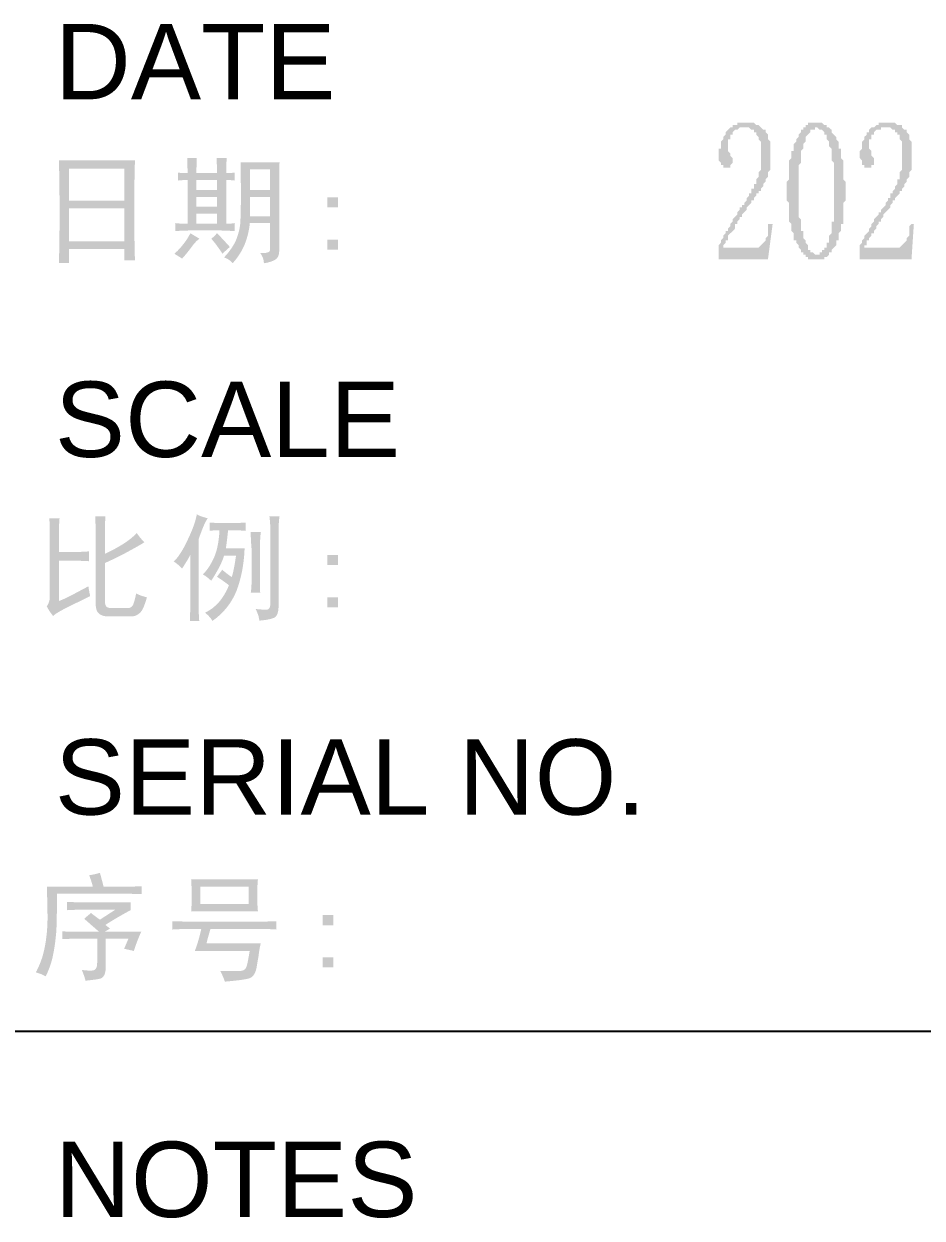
# Model space of a CAD drawing. Header units: inches. Extents: x 11 to 286, y 6 to 196.
# Drawn here: x 254.94 to 271.1, y 30.56 to 52.04 of the extents above; entities that cross this region are included whole.
import ezdxf

# ---------------------------------------------------------------- set-up
doc = ezdxf.new("R2010")
doc.units = ezdxf.units.IN
doc.header["$MEASUREMENT"] = 0
doc.layers.add('PDF_几何图形', color=7, linetype='Continuous')
doc.layers.add('PDF_文字', color=7, linetype='Continuous')
doc.layers.add('PDF_实体填充', color=7, linetype='Continuous', true_color=0xffffff)
doc.styles.add('PDF Courier New', font='Arial', dxfattribs={"height": 0.2})

msp = doc.modelspace()

# ---------------------------------------------------------------- hatches: boundary and pattern name
at = {"layer": 'PDF_实体填充', "transparency": 33554559}
for points in [[(268.196, 49.671), (268.196, 49.713), (268.196, 49.756), (268.196, 49.798), (268.196, 49.84), (268.196, 49.883), (268.196, 49.925), (268.153, 49.967), (268.153, 50.01), (268.111, 50.052), (268.111, 50.094), (268.069, 50.094), (268.069, 50.137), (268.026, 50.137), (267.984, 50.179), (267.942, 50.179), (267.899, 50.179), (267.857, 50.179), (267.815, 50.179), (267.772, 50.137), (267.73, 50.137), (267.688, 50.094), (267.688, 50.052), (267.645, 50.052), (267.645, 50.01), (267.645, 49.967), (267.603, 49.967), (267.603, 49.925), (267.603, 49.883), (267.603, 49.84), (267.603, 49.798), (267.603, 49.756), (267.645, 49.713), (267.645, 49.671), (267.688, 49.629), (267.688, 49.586), (267.688, 49.544), (267.645, 49.502), (267.645, 49.459), (267.603, 49.459), (267.561, 49.459), (267.518, 49.459), (267.518, 49.502), (267.476, 49.502), (267.476, 49.544), (267.434, 49.586), (267.434, 49.629), (267.434, 49.671), (267.434, 49.713), (267.434, 49.756), (267.434, 49.798), (267.476, 49.798), (267.476, 49.84), (267.476, 49.883), (267.476, 49.925), (267.518, 49.967), (267.518, 50.01), (267.561, 50.052), (267.561, 50.094), (267.603, 50.137), (267.645, 50.179), (267.688, 50.179), (267.688, 50.221), (267.73, 50.221), (267.772, 50.221), (267.772, 50.264), (267.815, 50.264), (267.857, 50.264), (267.899, 50.264), (267.942, 50.264), (267.984, 50.264), (268.026, 50.264), (268.069, 50.264), (268.111, 50.221), (268.153, 50.221), (268.196, 50.179), (268.238, 50.137), (268.28, 50.137), (268.28, 50.094), (268.323, 50.052), (268.323, 50.01), (268.323, 49.967), (268.365, 49.925), (268.365, 49.883), (268.365, 49.84), (268.365, 49.798), (268.365, 49.756), (268.365, 49.713), (268.365, 49.671), (268.365, 49.629), (268.365, 49.586), (268.365, 49.544), (268.365, 49.502), (268.365, 49.459), (268.365, 49.417), (268.323, 49.375), (268.323, 49.332), (268.323, 49.29), (268.28, 49.248), (268.28, 49.205), (268.238, 49.163), (268.238, 49.121), (268.196, 49.078), (268.196, 49.036), (268.153, 49.036), (268.153, 48.994), (268.111, 48.994), (268.111, 48.951), (268.069, 48.909), (268.069, 48.867), (268.026, 48.867), (268.026, 48.824), (267.984, 48.782), (267.942, 48.74), (267.942, 48.697), (267.899, 48.655), (267.857, 48.613), (267.857, 48.57), (267.815, 48.57), (267.815, 48.528), (267.772, 48.486), (267.772, 48.443), (267.73, 48.443), (267.73, 48.401), (267.73, 48.359), (267.688, 48.316), (267.645, 48.274), (267.603, 48.232), (267.603, 48.189), (267.603, 48.147), (267.561, 48.147), (267.561, 48.105), (267.518, 48.062), (267.518, 48.02), (268.111, 48.02), (268.153, 48.02), (268.196, 48.062), (268.238, 48.105), (268.28, 48.147), (268.28, 48.189), (268.323, 48.232), (268.323, 48.274), (268.323, 48.316), (268.323, 48.359), (268.323, 48.401), (268.323, 48.443), (268.407, 48.443), (268.323, 47.808), (267.434, 47.808), (267.434, 48.02), (267.434, 48.062), (267.476, 48.105), (267.476, 48.147), (267.518, 48.189), (267.518, 48.232), (267.561, 48.274), (267.561, 48.316), (267.603, 48.316), (267.603, 48.359), (267.645, 48.401), (267.645, 48.443), (267.688, 48.486), (267.688, 48.528), (267.73, 48.57), (267.772, 48.613), (267.772, 48.655), (267.815, 48.697), (267.815, 48.74), (267.857, 48.74), (267.857, 48.782), (267.899, 48.782), (267.899, 48.824), (267.942, 48.867), (267.942, 48.909), (267.984, 48.951), (267.984, 48.994), (268.026, 48.994), (268.026, 49.036), (268.026, 49.078), (268.069, 49.078), (268.069, 49.121), (268.069, 49.163), (268.111, 49.163), (268.111, 49.205), (268.111, 49.248), (268.153, 49.29), (268.153, 49.332), (268.153, 49.375), (268.196, 49.417), (268.196, 49.459), (268.196, 49.502), (268.196, 49.544), (268.196, 49.586), (268.196, 49.629)], [(270.736, 49.671), (270.736, 49.713), (270.736, 49.756), (270.736, 49.798), (270.736, 49.84), (270.736, 49.883), (270.736, 49.925), (270.693, 49.967), (270.693, 50.01), (270.693, 50.052), (270.651, 50.052), (270.651, 50.094), (270.609, 50.094), (270.609, 50.137), (270.566, 50.137), (270.524, 50.179), (270.482, 50.179), (270.439, 50.179), (270.397, 50.179), (270.355, 50.179), (270.355, 50.137), (270.312, 50.137), (270.27, 50.137), (270.228, 50.094), (270.228, 50.052), (270.185, 50.052), (270.185, 50.01), (270.185, 49.967), (270.143, 49.967), (270.143, 49.925), (270.143, 49.883), (270.143, 49.84), (270.143, 49.798), (270.185, 49.756), (270.185, 49.713), (270.185, 49.671), (270.228, 49.629), (270.228, 49.586), (270.228, 49.544), (270.228, 49.502), (270.185, 49.502), (270.185, 49.459), (270.143, 49.459), (270.101, 49.459), (270.058, 49.459), (270.058, 49.502), (270.016, 49.502), (270.016, 49.544), (270.016, 49.586), (269.974, 49.629), (269.974, 49.671), (269.974, 49.713), (269.974, 49.756), (270.016, 49.798), (270.016, 49.84), (270.016, 49.883), (270.016, 49.925), (270.058, 49.967), (270.058, 50.01), (270.101, 50.052), (270.101, 50.094), (270.143, 50.094), (270.143, 50.137), (270.185, 50.179), (270.228, 50.179), (270.27, 50.221), (270.312, 50.221), (270.312, 50.264), (270.355, 50.264), (270.397, 50.264), (270.439, 50.264), (270.482, 50.264), (270.524, 50.264), (270.566, 50.264), (270.609, 50.264), (270.651, 50.221), (270.693, 50.221), (270.736, 50.221), (270.736, 50.179), (270.778, 50.137), (270.82, 50.137), (270.82, 50.094), (270.863, 50.052), (270.863, 50.01), (270.863, 49.967), (270.905, 49.925), (270.905, 49.883), (270.905, 49.84), (270.905, 49.798), (270.905, 49.756), (270.905, 49.713), (270.905, 49.671), (270.905, 49.629), (270.905, 49.586), (270.905, 49.544), (270.905, 49.502), (270.905, 49.459), (270.905, 49.417), (270.863, 49.375), (270.863, 49.332), (270.863, 49.29), (270.82, 49.248), (270.82, 49.205), (270.778, 49.163), (270.778, 49.121), (270.736, 49.078), (270.736, 49.036), (270.693, 49.036), (270.693, 48.994), (270.651, 48.951), (270.609, 48.909), (270.609, 48.867), (270.566, 48.867), (270.566, 48.824), (270.524, 48.782), (270.524, 48.74), (270.482, 48.697), (270.439, 48.655), (270.397, 48.613), (270.397, 48.57), (270.355, 48.528), (270.355, 48.486), (270.312, 48.486), (270.312, 48.443), (270.27, 48.401), (270.27, 48.359), (270.228, 48.316), (270.228, 48.274), (270.185, 48.274), (270.185, 48.232), (270.143, 48.189), (270.143, 48.147), (270.101, 48.147), (270.101, 48.105), (270.101, 48.062), (270.058, 48.062), (270.058, 48.02), (270.651, 48.02), (270.693, 48.02), (270.736, 48.062), (270.778, 48.105), (270.82, 48.147), (270.82, 48.189), (270.863, 48.232), (270.863, 48.274), (270.863, 48.316), (270.863, 48.359), (270.863, 48.401), (270.905, 48.443), (270.947, 48.443), (270.905, 47.808), (269.974, 47.808), (269.974, 48.02), (269.974, 48.062), (270.016, 48.105), (270.016, 48.147), (270.058, 48.189), (270.058, 48.232), (270.101, 48.274), (270.143, 48.316), (270.143, 48.359), (270.185, 48.401), (270.185, 48.443), (270.228, 48.486), (270.228, 48.528), (270.27, 48.57), (270.312, 48.613), (270.312, 48.655), (270.355, 48.655), (270.355, 48.697), (270.397, 48.74), (270.439, 48.782), (270.439, 48.824), (270.482, 48.867), (270.482, 48.909), (270.524, 48.909), (270.524, 48.951), (270.524, 48.994), (270.566, 48.994), (270.566, 49.036), (270.609, 49.078), (270.609, 49.121), (270.651, 49.163), (270.651, 49.205), (270.651, 49.248), (270.693, 49.248), (270.693, 49.29), (270.693, 49.332), (270.693, 49.375), (270.736, 49.417), (270.736, 49.459), (270.736, 49.502), (270.736, 49.544), (270.736, 49.586), (270.736, 49.629)]]:
    msp.add_hatch(color=7, dxfattribs=at).paths.add_polyline_path(points, flags=0)
h = msp.add_hatch(color=7, dxfattribs=at)
h.paths.add_polyline_path([(269.212, 50.179), (269.169, 50.179), (269.169, 50.137), (269.127, 50.137), (269.127, 50.137), (269.085, 50.137), (269.085, 50.094), (269.085, 50.094), (269.042, 50.052), (269.042, 50.052), (269, 50.01), (269, 49.967), (269, 49.925), (268.958, 49.883), (268.958, 49.883), (268.958, 49.84), (268.958, 49.798), (268.958, 49.798), (268.915, 49.756), (268.915, 49.713), (268.915, 49.671), (268.915, 49.671), (268.915, 49.629), (268.915, 49.586), (268.915, 49.544), (268.915, 49.544), (268.873, 49.502), (268.873, 49.459), (268.873, 49.417), (268.873, 49.375), (268.873, 49.332), (268.873, 49.29), (268.873, 49.248), (268.873, 49.205), (268.873, 49.163), (268.873, 49.121), (268.873, 49.078), (268.873, 49.036), (268.873, 49.036), (268.873, 48.994), (268.873, 48.951), (268.873, 48.909), (268.873, 48.867), (268.873, 48.824), (268.873, 48.782), (268.873, 48.74), (268.873, 48.697), (268.873, 48.655), (268.873, 48.613), (268.873, 48.613), (268.873, 48.57), (268.915, 48.528), (268.915, 48.486), (268.915, 48.443), (268.915, 48.443), (268.915, 48.401), (268.915, 48.359), (268.915, 48.316), (268.958, 48.316), (268.958, 48.274), (268.958, 48.232), (268.958, 48.232), (268.958, 48.189), (269, 48.147), (269, 48.105), (269, 48.105), (269.042, 48.062), (269.042, 48.02), (269.042, 47.978), (269.085, 47.978), (269.085, 47.935), (269.127, 47.935), (269.127, 47.935), (269.127, 47.935), (269.169, 47.893), (269.169, 47.893), (269.212, 47.893), (269.212, 47.893), (269.254, 47.893), (269.254, 47.935), (269.296, 47.935), (269.296, 47.935), (269.296, 47.978), (269.339, 47.978), (269.339, 48.02), (269.381, 48.02), (269.381, 48.062), (269.381, 48.105), (269.423, 48.105), (269.423, 48.147), (269.423, 48.189), (269.423, 48.232), (269.466, 48.274), (269.466, 48.274), (269.466, 48.316), (269.466, 48.359), (269.466, 48.359), (269.466, 48.401), (269.466, 48.443), (269.466, 48.486), (269.508, 48.486), (269.508, 48.528), (269.508, 48.57), (269.508, 48.613), (269.508, 48.655), (269.508, 48.697), (269.508, 48.74), (269.508, 48.782), (269.508, 48.782), (269.508, 48.824), (269.508, 48.867), (269.508, 48.909), (269.508, 48.994), (269.508, 49.036), (269.508, 49.036), (269.508, 49.078), (269.508, 49.121), (269.508, 49.163), (269.508, 49.205), (269.508, 49.248), (269.508, 49.29), (269.508, 49.332), (269.508, 49.375), (269.508, 49.417), (269.508, 49.459), (269.508, 49.502), (269.508, 49.502), (269.508, 49.544), (269.466, 49.586), (269.466, 49.629), (269.466, 49.671), (269.466, 49.671), (269.466, 49.713), (269.466, 49.756), (269.466, 49.798), (269.466, 49.798), (269.423, 49.84), (269.423, 49.883), (269.423, 49.883), (269.423, 49.925), (269.423, 49.925), (269.381, 49.967), (269.381, 50.01), (269.381, 50.052), (269.339, 50.052), (269.339, 50.094), (269.339, 50.094), (269.296, 50.137), (269.296, 50.137), (269.254, 50.137), (269.254, 50.137), (269.212, 50.179), (269.212, 50.179), (269.212, 50.179), (269.212, 50.179)], flags=0)
h.paths.add_polyline_path([(269.212, 47.808), (269.169, 47.808), (269.169, 47.808), (269.127, 47.808), (269.085, 47.808), (269.085, 47.808), (269.042, 47.808), (269.042, 47.851), (269, 47.851), (269, 47.851), (269, 47.893), (268.958, 47.893), (268.958, 47.935), (268.915, 47.935), (268.915, 47.978), (268.873, 48.02), (268.873, 48.02), (268.873, 48.062), (268.831, 48.105), (268.831, 48.105), (268.831, 48.147), (268.788, 48.147), (268.788, 48.189), (268.788, 48.232), (268.788, 48.232), (268.788, 48.274), (268.746, 48.316), (268.746, 48.316), (268.746, 48.359), (268.746, 48.401), (268.746, 48.443), (268.704, 48.486), (268.704, 48.486), (268.704, 48.528), (268.704, 48.57), (268.704, 48.613), (268.704, 48.655), (268.704, 48.697), (268.704, 48.697), (268.704, 48.74), (268.704, 48.782), (268.704, 48.824), (268.661, 48.867), (268.661, 48.909), (268.661, 48.951), (268.661, 48.994), (268.661, 49.036), (268.661, 49.078), (268.661, 49.121), (268.661, 49.163), (268.661, 49.205), (268.704, 49.248), (268.704, 49.29), (268.704, 49.332), (268.704, 49.375), (268.704, 49.417), (268.704, 49.417), (268.704, 49.459), (268.704, 49.502), (268.704, 49.544), (268.704, 49.586), (268.746, 49.629), (268.746, 49.629), (268.746, 49.671), (268.746, 49.713), (268.746, 49.756), (268.788, 49.756), (268.788, 49.798), (268.788, 49.84), (268.788, 49.84), (268.788, 49.883), (268.831, 49.925), (268.831, 49.925), (268.831, 49.967), (268.873, 50.01), (268.873, 50.052), (268.873, 50.052), (268.915, 50.094), (268.915, 50.137), (268.958, 50.137), (268.958, 50.179), (269, 50.179), (269, 50.221), (269, 50.221), (269.042, 50.221), (269.042, 50.264), (269.085, 50.264), (269.085, 50.264), (269.127, 50.264), (269.169, 50.264), (269.169, 50.264), (269.212, 50.264), (269.212, 50.264), (269.254, 50.264), (269.254, 50.264), (269.296, 50.264), (269.296, 50.264), (269.339, 50.221), (269.339, 50.221), (269.381, 50.221), (269.381, 50.179), (269.423, 50.179), (269.423, 50.179), (269.466, 50.137), (269.466, 50.137), (269.466, 50.094), (269.508, 50.052), (269.508, 50.052), (269.55, 50.01), (269.55, 49.967), (269.55, 49.967), (269.593, 49.925), (269.593, 49.883), (269.593, 49.883), (269.593, 49.84), (269.593, 49.798), (269.635, 49.798), (269.635, 49.756), (269.635, 49.713), (269.635, 49.713), (269.635, 49.671), (269.635, 49.629), (269.677, 49.586), (269.677, 49.544), (269.677, 49.544), (269.677, 49.502), (269.677, 49.459), (269.677, 49.417), (269.677, 49.375), (269.677, 49.332), (269.677, 49.29), (269.677, 49.248), (269.72, 49.205), (269.72, 49.163), (269.72, 49.121), (269.72, 49.078), (269.72, 49.036), (269.72, 49.036), (269.72, 48.994), (269.72, 48.951), (269.72, 48.909), (269.72, 48.867), (269.677, 48.824), (269.677, 48.782), (269.677, 48.74), (269.677, 48.697), (269.677, 48.655), (269.677, 48.613), (269.677, 48.613), (269.677, 48.57), (269.677, 48.528), (269.677, 48.486), (269.677, 48.443), (269.635, 48.443), (269.635, 48.401), (269.635, 48.359), (269.635, 48.316), (269.635, 48.316), (269.593, 48.274), (269.593, 48.232), (269.593, 48.232), (269.593, 48.189), (269.593, 48.147), (269.55, 48.147), (269.55, 48.147), (269.55, 48.105), (269.55, 48.062), (269.508, 48.02), (269.508, 48.02), (269.466, 47.978), (269.466, 47.935), (269.423, 47.935), (269.423, 47.893), (269.423, 47.893), (269.381, 47.851), (269.381, 47.851), (269.339, 47.851), (269.339, 47.808), (269.296, 47.808), (269.296, 47.808), (269.254, 47.808), (269.254, 47.808), (269.212, 47.808), (269.212, 47.808), (269.212, 47.808), (269.212, 47.808)], flags=0)
h = msp.add_hatch(color=7, dxfattribs=at)
edge = h.paths.add_edge_path(flags=0)
edge.add_spline(control_points=[(259.191, 47.924), (259.317, 47.913), (259.378, 47.935), (259.367, 47.996)], knot_values=[0, 0, 0, 0, 1, 1, 1, 1], degree=3, periodic=0)
edge.add_line((259.367, 47.996), (259.367, 48.459))
edge.add_line((259.367, 48.459), (259.003, 48.459))
edge.add_spline(control_points=[(259.003, 48.459), (258.992, 48.327), (258.959, 48.195), (258.91, 48.073)], knot_values=[0, 0, 0, 0, 1, 1, 1, 1], degree=3, periodic=0)
edge.add_spline(control_points=[(258.91, 48.073), (258.86, 47.952), (258.788, 47.842), (258.695, 47.737)], knot_values=[0, 0, 0, 0, 1, 1, 1, 1], degree=3, periodic=0)
edge.add_spline(control_points=[(258.695, 47.737), (258.656, 47.787), (258.606, 47.82), (258.54, 47.842)], knot_values=[0, 0, 0, 0, 1, 1, 1, 1], degree=3, periodic=0)
edge.add_spline(control_points=[(258.54, 47.842), (258.628, 47.935), (258.7, 48.035), (258.75, 48.139)], knot_values=[0, 0, 0, 0, 1, 1, 1, 1], degree=3, periodic=0)
edge.add_spline(control_points=[(258.75, 48.139), (258.794, 48.244), (258.821, 48.349), (258.832, 48.454)], knot_values=[0, 0, 0, 0, 1, 1, 1, 1], degree=3, periodic=0)
edge.add_spline(control_points=[(258.832, 48.454), (258.838, 48.558), (258.843, 48.729), (258.843, 48.972)], knot_values=[0, 0, 0, 0, 1, 1, 1, 1], degree=3, periodic=0)
edge.add_spline(control_points=[(258.843, 48.972), (258.843, 49.214), (258.838, 49.407), (258.838, 49.551)], knot_values=[0, 0, 0, 0, 1, 1, 1, 1], degree=3, periodic=0)
edge.add_line((258.838, 49.551), (259.538, 49.551))
edge.add_spline(control_points=[(259.538, 49.551), (259.532, 49.44), (259.532, 49.313), (259.532, 49.17)], knot_values=[0, 0, 0, 0, 1, 1, 1, 1], degree=3, periodic=0)
edge.add_line((259.532, 49.17), (259.532, 47.952))
edge.add_spline(control_points=[(259.532, 47.952), (259.532, 47.875), (259.505, 47.825), (259.455, 47.798)], knot_values=[0, 0, 0, 0, 1, 1, 1, 1], degree=3, periodic=0)
edge.add_spline(control_points=[(259.455, 47.798), (259.406, 47.77), (259.34, 47.748), (259.257, 47.737)], knot_values=[0, 0, 0, 0, 1, 1, 1, 1], degree=3, periodic=0)
edge.add_spline(control_points=[(259.257, 47.737), (259.257, 47.798), (259.235, 47.858), (259.191, 47.924)], knot_values=[0, 0, 0, 0, 1, 1, 1, 1], degree=3, periodic=0)
edge.add_line((259.191, 47.924), (259.191, 47.924))
edge = h.paths.add_edge_path(flags=0)
edge.add_spline(control_points=[(257.884, 49.358), (257.884, 49.44), (257.879, 49.534), (257.879, 49.633)], knot_values=[0, 0, 0, 0, 1, 1, 1, 1], degree=3, periodic=0)
edge.add_line((257.879, 49.633), (258.05, 49.633))
edge.add_spline(control_points=[(258.05, 49.633), (258.044, 49.523), (258.044, 49.429), (258.044, 49.358)], knot_values=[0, 0, 0, 0, 1, 1, 1, 1], degree=3, periodic=0)
edge.add_line((258.044, 49.358), (258.413, 49.358))
edge.add_spline(control_points=[(258.413, 49.358), (258.413, 49.462), (258.408, 49.556), (258.408, 49.633)], knot_values=[0, 0, 0, 0, 1, 1, 1, 1], degree=3, periodic=0)
edge.add_line((258.408, 49.633), (258.59, 49.633))
edge.add_spline(control_points=[(258.59, 49.633), (258.579, 49.534), (258.579, 49.446), (258.579, 49.358)], knot_values=[0, 0, 0, 0, 1, 1, 1, 1], degree=3, periodic=0)
edge.add_spline(control_points=[(258.579, 49.358), (258.617, 49.358), (258.667, 49.358), (258.728, 49.369)], knot_values=[0, 0, 0, 0, 1, 1, 1, 1], degree=3, periodic=0)
edge.add_line((258.728, 49.369), (258.728, 49.225))
edge.add_spline(control_points=[(258.728, 49.225), (258.673, 49.231), (258.623, 49.236), (258.579, 49.236)], knot_values=[0, 0, 0, 0, 1, 1, 1, 1], degree=3, periodic=0)
edge.add_line((258.579, 49.236), (258.579, 48.448))
edge.add_spline(control_points=[(258.579, 48.448), (258.623, 48.448), (258.673, 48.448), (258.728, 48.459)], knot_values=[0, 0, 0, 0, 1, 1, 1, 1], degree=3, periodic=0)
edge.add_line((258.728, 48.459), (258.728, 48.316))
edge.add_spline(control_points=[(258.728, 48.316), (258.623, 48.321), (258.524, 48.327), (258.424, 48.327)], knot_values=[0, 0, 0, 0, 1, 1, 1, 1], degree=3, periodic=0)
edge.add_line((258.424, 48.327), (257.978, 48.327))
edge.add_spline(control_points=[(257.978, 48.327), (257.857, 48.327), (257.752, 48.321), (257.664, 48.316)], knot_values=[0, 0, 0, 0, 1, 1, 1, 1], degree=3, periodic=0)
edge.add_line((257.664, 48.316), (257.664, 48.459))
edge.add_spline(control_points=[(257.664, 48.459), (257.741, 48.448), (257.818, 48.448), (257.884, 48.448)], knot_values=[0, 0, 0, 0, 1, 1, 1, 1], degree=3, periodic=0)
edge.add_line((257.884, 48.448), (257.884, 49.236))
edge.add_spline(control_points=[(257.884, 49.236), (257.835, 49.236), (257.78, 49.231), (257.713, 49.225)], knot_values=[0, 0, 0, 0, 1, 1, 1, 1], degree=3, periodic=0)
edge.add_line((257.713, 49.225), (257.713, 49.369))
edge.add_spline(control_points=[(257.713, 49.369), (257.769, 49.358), (257.829, 49.358), (257.884, 49.358)], knot_values=[0, 0, 0, 0, 1, 1, 1, 1], degree=3, periodic=0)
edge.add_line((257.884, 49.358), (257.884, 49.358))
h.paths.add_polyline_path([(259.367, 49.054), (259.367, 49.424), (259.009, 49.424), (259.009, 49.054)], flags=0)
h.paths.add_polyline_path([(259.367, 48.58), (259.367, 48.928), (259.009, 48.928), (259.009, 48.58)], flags=0)
edge = h.paths.add_edge_path(flags=0)
edge.add_spline(control_points=[(258.099, 48.178), (258.061, 48.156), (258.011, 48.106), (257.956, 48.029)], knot_values=[0, 0, 0, 0, 1, 1, 1, 1], degree=3, periodic=0)
edge.add_spline(control_points=[(257.956, 48.029), (257.895, 47.946), (257.84, 47.88), (257.785, 47.82)], knot_values=[0, 0, 0, 0, 1, 1, 1, 1], degree=3, periodic=0)
edge.add_spline(control_points=[(257.785, 47.82), (257.73, 47.858), (257.68, 47.886), (257.647, 47.908)], knot_values=[0, 0, 0, 0, 1, 1, 1, 1], degree=3, periodic=0)
edge.add_spline(control_points=[(257.647, 47.908), (257.691, 47.946), (257.747, 48.002), (257.802, 48.073)], knot_values=[0, 0, 0, 0, 1, 1, 1, 1], degree=3, periodic=0)
edge.add_spline(control_points=[(257.802, 48.073), (257.857, 48.139), (257.901, 48.211), (257.934, 48.277)], knot_values=[0, 0, 0, 0, 1, 1, 1, 1], degree=3, periodic=0)
edge.add_line((257.934, 48.277), (258.099, 48.178))
h.paths.add_polyline_path([(258.413, 49.054), (258.413, 49.236), (258.044, 49.236), (258.044, 49.054)], flags=0)
h.paths.add_polyline_path([(258.413, 48.448), (258.413, 48.63), (258.044, 48.63), (258.044, 48.448)], flags=0)
h.paths.add_polyline_path([(258.413, 48.757), (258.413, 48.928), (258.044, 48.928), (258.044, 48.757)], flags=0)
edge = h.paths.add_edge_path(flags=0)
edge.add_spline(control_points=[(258.513, 47.908), (258.424, 48.04), (258.353, 48.134), (258.309, 48.178)], knot_values=[0, 0, 0, 0, 1, 1, 1, 1], degree=3, periodic=0)
edge.add_spline(control_points=[(258.309, 48.178), (258.342, 48.2), (258.375, 48.233), (258.413, 48.277)], knot_values=[0, 0, 0, 0, 1, 1, 1, 1], degree=3, periodic=0)
edge.add_spline(control_points=[(258.413, 48.277), (258.48, 48.211), (258.557, 48.128), (258.645, 48.029)], knot_values=[0, 0, 0, 0, 1, 1, 1, 1], degree=3, periodic=0)
edge.add_spline(control_points=[(258.645, 48.029), (258.601, 47.996), (258.557, 47.952), (258.513, 47.908)], knot_values=[0, 0, 0, 0, 1, 1, 1, 1], degree=3, periodic=0)
edge.add_line((258.513, 47.908), (258.513, 47.908))
h = msp.add_hatch(color=7, dxfattribs=at)
edge = h.paths.add_edge_path(flags=0)
edge.add_spline(control_points=[(256.938, 49.589), (256.927, 49.319), (256.927, 49.021), (256.927, 48.691)], knot_values=[0, 0, 0, 0, 1, 1, 1, 1], degree=3, periodic=0)
edge.add_spline(control_points=[(256.927, 48.691), (256.927, 48.36), (256.927, 48.057), (256.938, 47.787)], knot_values=[0, 0, 0, 0, 1, 1, 1, 1], degree=3, periodic=0)
edge.add_line((256.938, 47.787), (256.745, 47.787))
edge.add_line((256.745, 47.787), (256.745, 47.996))
edge.add_line((256.745, 47.996), (255.752, 47.996))
edge.add_line((255.752, 47.996), (255.752, 47.743))
edge.add_line((255.752, 47.743), (255.571, 47.743))
edge.add_spline(control_points=[(255.571, 47.743), (255.576, 47.996), (255.582, 48.299), (255.582, 48.641)], knot_values=[0, 0, 0, 0, 1, 1, 1, 1], degree=3, periodic=0)
edge.add_spline(control_points=[(255.582, 48.641), (255.582, 48.983), (255.576, 49.297), (255.571, 49.589)], knot_values=[0, 0, 0, 0, 1, 1, 1, 1], degree=3, periodic=0)
edge.add_line((255.571, 49.589), (256.938, 49.589))
h.paths.add_polyline_path([(256.745, 48.134), (256.745, 48.724), (255.752, 48.724), (255.752, 48.134)], flags=0)
h.paths.add_polyline_path([(256.745, 48.861), (256.745, 49.44), (255.752, 49.44), (255.752, 48.861)], flags=0)
h = msp.add_hatch(color=7, dxfattribs=at)
h.paths.add_polyline_path([(260.589, 48.74), (260.397, 48.74), (260.397, 48.922), (260.589, 48.922)], flags=0)
h.paths.add_polyline_path([(260.589, 47.98), (260.397, 47.98), (260.397, 48.161), (260.589, 48.161)], flags=0)
h = msp.add_hatch(color=7, dxfattribs=at)
edge = h.paths.add_edge_path(flags=0)
edge.add_spline(control_points=[(256.408, 43.187), (256.397, 43.072), (256.397, 42.961), (256.397, 42.857)], knot_values=[0, 0, 0, 0, 1, 1, 1, 1], degree=3, periodic=0)
edge.add_line((256.397, 42.857), (256.397, 42.51))
edge.add_spline(control_points=[(256.397, 42.51), (256.656, 42.631), (256.849, 42.752), (256.971, 42.884)], knot_values=[0, 0, 0, 0, 1, 1, 1, 1], degree=3, periodic=0)
edge.add_spline(control_points=[(256.971, 42.884), (257.015, 42.818), (257.059, 42.763), (257.108, 42.719)], knot_values=[0, 0, 0, 0, 1, 1, 1, 1], degree=3, periodic=0)
edge.add_spline(control_points=[(257.108, 42.719), (257.042, 42.675), (256.943, 42.62), (256.822, 42.554)], knot_values=[0, 0, 0, 0, 1, 1, 1, 1], degree=3, periodic=0)
edge.add_spline(control_points=[(256.822, 42.554), (256.701, 42.487), (256.557, 42.416), (256.397, 42.344)], knot_values=[0, 0, 0, 0, 1, 1, 1, 1], degree=3, periodic=0)
edge.add_line((256.397, 42.344), (256.397, 41.65))
edge.add_spline(control_points=[(256.397, 41.65), (256.397, 41.572), (256.43, 41.534), (256.497, 41.534)], knot_values=[0, 0, 0, 0, 1, 1, 1, 1], degree=3, periodic=0)
edge.add_line((256.497, 41.534), (256.811, 41.534))
edge.add_spline(control_points=[(256.811, 41.534), (256.849, 41.534), (256.877, 41.55), (256.899, 41.583)], knot_values=[0, 0, 0, 0, 1, 1, 1, 1], degree=3, periodic=0)
edge.add_spline(control_points=[(256.899, 41.583), (256.915, 41.617), (256.938, 41.688), (256.96, 41.798)], knot_values=[0, 0, 0, 0, 1, 1, 1, 1], degree=3, periodic=0)
edge.add_spline(control_points=[(256.96, 41.798), (257.004, 41.771), (257.064, 41.749), (257.153, 41.727)], knot_values=[0, 0, 0, 0, 1, 1, 1, 1], degree=3, periodic=0)
edge.add_spline(control_points=[(257.153, 41.727), (257.108, 41.572), (257.07, 41.484), (257.026, 41.446)], knot_values=[0, 0, 0, 0, 1, 1, 1, 1], degree=3, periodic=0)
edge.add_spline(control_points=[(257.026, 41.446), (256.982, 41.407), (256.932, 41.385), (256.888, 41.385)], knot_values=[0, 0, 0, 0, 1, 1, 1, 1], degree=3, periodic=0)
edge.add_line((256.888, 41.385), (256.447, 41.385))
edge.add_spline(control_points=[(256.447, 41.385), (256.304, 41.385), (256.232, 41.457), (256.232, 41.594)], knot_values=[0, 0, 0, 0, 1, 1, 1, 1], degree=3, periodic=0)
edge.add_line((256.232, 41.594), (256.232, 42.824))
edge.add_spline(control_points=[(256.232, 42.824), (256.232, 42.945), (256.226, 43.066), (256.226, 43.187)], knot_values=[0, 0, 0, 0, 1, 1, 1, 1], degree=3, periodic=0)
edge.add_line((256.226, 43.187), (256.408, 43.187))
edge = h.paths.add_edge_path(flags=0)
edge.add_spline(control_points=[(255.582, 43.149), (255.571, 43.061), (255.571, 42.95), (255.571, 42.824)], knot_values=[0, 0, 0, 0, 1, 1, 1, 1], degree=3, periodic=0)
edge.add_line((255.571, 42.824), (255.571, 42.543))
edge.add_line((255.571, 42.543), (255.769, 42.543))
edge.add_spline(control_points=[(255.769, 42.543), (255.874, 42.543), (255.989, 42.543), (256.111, 42.554)], knot_values=[0, 0, 0, 0, 1, 1, 1, 1], degree=3, periodic=0)
edge.add_line((256.111, 42.554), (256.111, 42.377))
edge.add_spline(control_points=[(256.111, 42.377), (255.989, 42.383), (255.874, 42.388), (255.769, 42.388)], knot_values=[0, 0, 0, 0, 1, 1, 1, 1], degree=3, periodic=0)
edge.add_line((255.769, 42.388), (255.571, 42.388))
edge.add_line((255.571, 42.388), (255.571, 41.661))
edge.add_spline(control_points=[(255.571, 41.661), (255.659, 41.694), (255.736, 41.732), (255.808, 41.771)], knot_values=[0, 0, 0, 0, 1, 1, 1, 1], degree=3, periodic=0)
edge.add_spline(control_points=[(255.808, 41.771), (255.874, 41.804), (255.973, 41.859), (256.1, 41.925)], knot_values=[0, 0, 0, 0, 1, 1, 1, 1], degree=3, periodic=0)
edge.add_spline(control_points=[(256.1, 41.925), (256.111, 41.848), (256.122, 41.793), (256.133, 41.749)], knot_values=[0, 0, 0, 0, 1, 1, 1, 1], degree=3, periodic=0)
edge.add_spline(control_points=[(256.133, 41.749), (256.006, 41.688), (255.874, 41.622), (255.741, 41.556)], knot_values=[0, 0, 0, 0, 1, 1, 1, 1], degree=3, periodic=0)
edge.add_spline(control_points=[(255.741, 41.556), (255.604, 41.49), (255.51, 41.435), (255.466, 41.391)], knot_values=[0, 0, 0, 0, 1, 1, 1, 1], degree=3, periodic=0)
edge.add_spline(control_points=[(255.466, 41.391), (255.422, 41.446), (255.383, 41.501), (255.35, 41.567)], knot_values=[0, 0, 0, 0, 1, 1, 1, 1], degree=3, periodic=0)
edge.add_spline(control_points=[(255.35, 41.567), (255.372, 41.589), (255.394, 41.633), (255.405, 41.699)], knot_values=[0, 0, 0, 0, 1, 1, 1, 1], degree=3, periodic=0)
edge.add_line((255.405, 41.699), (255.405, 42.807))
edge.add_spline(control_points=[(255.405, 42.807), (255.405, 42.939), (255.4, 43.05), (255.4, 43.149)], knot_values=[0, 0, 0, 0, 1, 1, 1, 1], degree=3, periodic=0)
edge.add_line((255.4, 43.149), (255.582, 43.149))
h = msp.add_hatch(color=7, dxfattribs=at)
edge = h.paths.add_edge_path(flags=0)
edge.add_spline(control_points=[(258.711, 43.066), (258.794, 43.066), (258.865, 43.066), (258.926, 43.072)], knot_values=[0, 0, 0, 0, 1, 1, 1, 1], degree=3, periodic=0)
edge.add_line((258.926, 43.072), (258.926, 42.923))
edge.add_spline(control_points=[(258.926, 42.923), (258.865, 42.928), (258.799, 42.934), (258.728, 42.934)], knot_values=[0, 0, 0, 0, 1, 1, 1, 1], degree=3, periodic=0)
edge.add_line((258.728, 42.934), (258.612, 42.934))
edge.add_spline(control_points=[(258.612, 42.934), (258.606, 42.868), (258.595, 42.758), (258.573, 42.609)], knot_values=[0, 0, 0, 0, 1, 1, 1, 1], degree=3, periodic=0)
edge.add_line((258.573, 42.609), (258.91, 42.609))
edge.add_spline(control_points=[(258.91, 42.609), (258.899, 42.322), (258.849, 42.069), (258.766, 41.848)], knot_values=[0, 0, 0, 0, 1, 1, 1, 1], degree=3, periodic=0)
edge.add_spline(control_points=[(258.766, 41.848), (258.678, 41.628), (258.535, 41.446), (258.331, 41.302)], knot_values=[0, 0, 0, 0, 1, 1, 1, 1], degree=3, periodic=0)
edge.add_spline(control_points=[(258.331, 41.302), (258.309, 41.346), (258.265, 41.396), (258.198, 41.451)], knot_values=[0, 0, 0, 0, 1, 1, 1, 1], degree=3, periodic=0)
edge.add_spline(control_points=[(258.198, 41.451), (258.386, 41.539), (258.529, 41.699), (258.628, 41.942)], knot_values=[0, 0, 0, 0, 1, 1, 1, 1], degree=3, periodic=0)
edge.add_spline(control_points=[(258.628, 41.942), (258.579, 41.986), (258.507, 42.035), (258.413, 42.096)], knot_values=[0, 0, 0, 0, 1, 1, 1, 1], degree=3, periodic=0)
edge.add_spline(control_points=[(258.413, 42.096), (258.447, 42.14), (258.474, 42.179), (258.507, 42.223)], knot_values=[0, 0, 0, 0, 1, 1, 1, 1], degree=3, periodic=0)
edge.add_spline(control_points=[(258.507, 42.223), (258.584, 42.157), (258.645, 42.113), (258.678, 42.091)], knot_values=[0, 0, 0, 0, 1, 1, 1, 1], degree=3, periodic=0)
edge.add_spline(control_points=[(258.678, 42.091), (258.711, 42.19), (258.733, 42.322), (258.755, 42.476)], knot_values=[0, 0, 0, 0, 1, 1, 1, 1], degree=3, periodic=0)
edge.add_line((258.755, 42.476), (258.54, 42.476))
edge.add_spline(control_points=[(258.54, 42.476), (258.507, 42.361), (258.43, 42.212), (258.309, 42.024)], knot_values=[0, 0, 0, 0, 1, 1, 1, 1], degree=3, periodic=0)
edge.add_spline(control_points=[(258.309, 42.024), (258.265, 42.069), (258.215, 42.107), (258.16, 42.14)], knot_values=[0, 0, 0, 0, 1, 1, 1, 1], degree=3, periodic=0)
edge.add_spline(control_points=[(258.16, 42.14), (258.237, 42.217), (258.303, 42.317), (258.358, 42.438)], knot_values=[0, 0, 0, 0, 1, 1, 1, 1], degree=3, periodic=0)
edge.add_spline(control_points=[(258.358, 42.438), (258.413, 42.559), (258.447, 42.724), (258.458, 42.934)], knot_values=[0, 0, 0, 0, 1, 1, 1, 1], degree=3, periodic=0)
edge.add_spline(control_points=[(258.458, 42.934), (258.369, 42.934), (258.314, 42.928), (258.281, 42.923)], knot_values=[0, 0, 0, 0, 1, 1, 1, 1], degree=3, periodic=0)
edge.add_line((258.281, 42.923), (258.281, 43.072))
edge.add_spline(control_points=[(258.281, 43.072), (258.336, 43.066), (258.408, 43.066), (258.496, 43.066)], knot_values=[0, 0, 0, 0, 1, 1, 1, 1], degree=3, periodic=0)
edge.add_line((258.496, 43.066), (258.711, 43.066))
edge = h.paths.add_edge_path(flags=0)
edge.add_spline(control_points=[(258.248, 43.149), (258.21, 43.105), (258.154, 42.978), (258.083, 42.774)], knot_values=[0, 0, 0, 0, 1, 1, 1, 1], degree=3, periodic=0)
edge.add_line((258.083, 42.774), (258.083, 41.661))
edge.add_spline(control_points=[(258.083, 41.661), (258.083, 41.545), (258.083, 41.429), (258.094, 41.302)], knot_values=[0, 0, 0, 0, 1, 1, 1, 1], degree=3, periodic=0)
edge.add_line((258.094, 41.302), (257.928, 41.302))
edge.add_spline(control_points=[(257.928, 41.302), (257.928, 41.418), (257.934, 41.528), (257.934, 41.644)], knot_values=[0, 0, 0, 0, 1, 1, 1, 1], degree=3, periodic=0)
edge.add_line((257.934, 41.644), (257.934, 42.493))
edge.add_spline(control_points=[(257.934, 42.493), (257.901, 42.427), (257.851, 42.344), (257.785, 42.245)], knot_values=[0, 0, 0, 0, 1, 1, 1, 1], degree=3, periodic=0)
edge.add_spline(control_points=[(257.785, 42.245), (257.763, 42.272), (257.713, 42.317), (257.636, 42.372)], knot_values=[0, 0, 0, 0, 1, 1, 1, 1], degree=3, periodic=0)
edge.add_spline(control_points=[(257.636, 42.372), (257.708, 42.438), (257.791, 42.559), (257.879, 42.747)], knot_values=[0, 0, 0, 0, 1, 1, 1, 1], degree=3, periodic=0)
edge.add_spline(control_points=[(257.879, 42.747), (257.967, 42.928), (258.028, 43.088), (258.05, 43.221)], knot_values=[0, 0, 0, 0, 1, 1, 1, 1], degree=3, periodic=0)
edge.add_spline(control_points=[(258.05, 43.221), (258.094, 43.193), (258.16, 43.171), (258.248, 43.149)], knot_values=[0, 0, 0, 0, 1, 1, 1, 1], degree=3, periodic=0)
edge.add_line((258.248, 43.149), (258.248, 43.149))
edge = h.paths.add_edge_path(flags=0)
edge.add_spline(control_points=[(259.538, 43.182), (259.527, 43.116), (259.521, 43.028), (259.521, 42.923)], knot_values=[0, 0, 0, 0, 1, 1, 1, 1], degree=3, periodic=0)
edge.add_line((259.521, 42.923), (259.521, 41.583))
edge.add_spline(control_points=[(259.521, 41.583), (259.521, 41.468), (259.499, 41.396), (259.455, 41.368)], knot_values=[0, 0, 0, 0, 1, 1, 1, 1], degree=3, periodic=0)
edge.add_spline(control_points=[(259.455, 41.368), (259.411, 41.341), (259.317, 41.319), (259.174, 41.308)], knot_values=[0, 0, 0, 0, 1, 1, 1, 1], degree=3, periodic=0)
edge.add_spline(control_points=[(259.174, 41.308), (259.169, 41.374), (259.147, 41.44), (259.108, 41.517)], knot_values=[0, 0, 0, 0, 1, 1, 1, 1], degree=3, periodic=0)
edge.add_spline(control_points=[(259.108, 41.517), (259.224, 41.506), (259.295, 41.501), (259.323, 41.506)], knot_values=[0, 0, 0, 0, 1, 1, 1, 1], degree=3, periodic=0)
edge.add_spline(control_points=[(259.323, 41.506), (259.351, 41.512), (259.367, 41.545), (259.373, 41.6)], knot_values=[0, 0, 0, 0, 1, 1, 1, 1], degree=3, periodic=0)
edge.add_line((259.373, 41.6), (259.373, 42.917))
edge.add_spline(control_points=[(259.373, 42.917), (259.373, 43.017), (259.367, 43.105), (259.356, 43.182)], knot_values=[0, 0, 0, 0, 1, 1, 1, 1], degree=3, periodic=0)
edge.add_line((259.356, 43.182), (259.538, 43.182))
edge = h.paths.add_edge_path(flags=0)
edge.add_spline(control_points=[(259.202, 42.901), (259.191, 42.824), (259.185, 42.713), (259.185, 42.576)], knot_values=[0, 0, 0, 0, 1, 1, 1, 1], degree=3, periodic=0)
edge.add_line((259.185, 42.576), (259.185, 42.096))
edge.add_spline(control_points=[(259.185, 42.096), (259.185, 41.964), (259.185, 41.865), (259.191, 41.809)], knot_values=[0, 0, 0, 0, 1, 1, 1, 1], degree=3, periodic=0)
edge.add_line((259.191, 41.809), (259.02, 41.809))
edge.add_spline(control_points=[(259.02, 41.809), (259.031, 41.865), (259.036, 41.958), (259.036, 42.091)], knot_values=[0, 0, 0, 0, 1, 1, 1, 1], degree=3, periodic=0)
edge.add_line((259.036, 42.091), (259.036, 42.587))
edge.add_spline(control_points=[(259.036, 42.587), (259.025, 42.708), (259.02, 42.813), (259.02, 42.901)], knot_values=[0, 0, 0, 0, 1, 1, 1, 1], degree=3, periodic=0)
edge.add_line((259.02, 42.901), (259.202, 42.901))
h = msp.add_hatch(color=7, dxfattribs=at)
h.paths.add_polyline_path([(260.589, 42.306), (260.397, 42.306), (260.397, 42.487), (260.589, 42.487)], flags=0)
h.paths.add_polyline_path([(260.589, 41.545), (260.397, 41.545), (260.397, 41.727), (260.589, 41.727)], flags=0)
h = msp.add_hatch(color=7, dxfattribs=at)
edge = h.paths.add_edge_path(flags=0)
edge.add_line((256.395, 35.713), (257.051, 35.713))
edge.add_spline(control_points=[(257.051, 35.713), (256.996, 35.592), (256.952, 35.476), (256.919, 35.366)], knot_values=[0, 0, 0, 0, 1, 1, 1, 1], degree=3, periodic=0)
edge.add_spline(control_points=[(256.919, 35.366), (256.864, 35.377), (256.803, 35.393), (256.743, 35.404)], knot_values=[0, 0, 0, 0, 1, 1, 1, 1], degree=3, periodic=0)
edge.add_spline(control_points=[(256.743, 35.404), (256.77, 35.47), (256.798, 35.531), (256.82, 35.586)], knot_values=[0, 0, 0, 0, 1, 1, 1, 1], degree=3, periodic=0)
edge.add_line((256.82, 35.586), (256.412, 35.586))
edge.add_line((256.412, 35.586), (256.412, 35.073))
edge.add_spline(control_points=[(256.412, 35.073), (256.412, 34.958), (256.379, 34.891), (256.318, 34.869)], knot_values=[0, 0, 0, 0, 1, 1, 1, 1], degree=3, periodic=0)
edge.add_spline(control_points=[(256.318, 34.869), (256.252, 34.853), (256.164, 34.842), (256.048, 34.831)], knot_values=[0, 0, 0, 0, 1, 1, 1, 1], degree=3, periodic=0)
edge.add_spline(control_points=[(256.048, 34.831), (256.032, 34.897), (256.01, 34.958), (255.982, 35.024)], knot_values=[0, 0, 0, 0, 1, 1, 1, 1], degree=3, periodic=0)
edge.add_spline(control_points=[(255.982, 35.024), (256.114, 35.007), (256.191, 35.007), (256.219, 35.029)], knot_values=[0, 0, 0, 0, 1, 1, 1, 1], degree=3, periodic=0)
edge.add_spline(control_points=[(256.219, 35.029), (256.247, 35.051), (256.258, 35.095), (256.258, 35.151)], knot_values=[0, 0, 0, 0, 1, 1, 1, 1], degree=3, periodic=0)
edge.add_line((256.258, 35.151), (256.258, 35.586))
edge.add_line((256.258, 35.586), (255.883, 35.586))
edge.add_spline(control_points=[(255.883, 35.586), (255.795, 35.586), (255.706, 35.581), (255.629, 35.581)], knot_values=[0, 0, 0, 0, 1, 1, 1, 1], degree=3, periodic=0)
edge.add_line((255.629, 35.581), (255.629, 35.718))
edge.add_spline(control_points=[(255.629, 35.718), (255.717, 35.713), (255.8, 35.713), (255.877, 35.713)], knot_values=[0, 0, 0, 0, 1, 1, 1, 1], degree=3, periodic=0)
edge.add_line((255.877, 35.713), (256.291, 35.713))
edge.add_spline(control_points=[(256.291, 35.713), (256.213, 35.779), (256.125, 35.856), (256.026, 35.944)], knot_values=[0, 0, 0, 0, 1, 1, 1, 1], degree=3, periodic=0)
edge.add_spline(control_points=[(256.026, 35.944), (256.048, 35.966), (256.087, 35.999), (256.147, 36.049)], knot_values=[0, 0, 0, 0, 1, 1, 1, 1], degree=3, periodic=0)
edge.add_spline(control_points=[(256.147, 36.049), (256.18, 36.021), (256.23, 35.983), (256.307, 35.928)], knot_values=[0, 0, 0, 0, 1, 1, 1, 1], degree=3, periodic=0)
edge.add_line((256.307, 35.928), (256.588, 36.11))
edge.add_line((256.588, 36.11), (256.065, 36.11))
edge.add_spline(control_points=[(256.065, 36.11), (255.932, 36.11), (255.817, 36.104), (255.717, 36.099)], knot_values=[0, 0, 0, 0, 1, 1, 1, 1], degree=3, periodic=0)
edge.add_line((255.717, 36.099), (255.717, 36.247))
edge.add_spline(control_points=[(255.717, 36.247), (255.817, 36.242), (255.932, 36.242), (256.065, 36.242)], knot_values=[0, 0, 0, 0, 1, 1, 1, 1], degree=3, periodic=0)
edge.add_line((256.065, 36.242), (256.858, 36.242))
edge.add_line((256.858, 36.242), (256.858, 36.099))
edge.add_spline(control_points=[(256.858, 36.099), (256.704, 36.016), (256.55, 35.928), (256.406, 35.834)], knot_values=[0, 0, 0, 0, 1, 1, 1, 1], degree=3, periodic=0)
edge.add_line((256.406, 35.834), (256.489, 35.768))
edge.add_line((256.489, 35.768), (256.395, 35.713))
edge = h.paths.add_edge_path(flags=0)
edge.add_spline(control_points=[(256.307, 36.771), (256.329, 36.694), (256.351, 36.611), (256.373, 36.523)], knot_values=[0, 0, 0, 0, 1, 1, 1, 1], degree=3, periodic=0)
edge.add_line((256.373, 36.523), (256.676, 36.523))
edge.add_spline(control_points=[(256.676, 36.523), (256.803, 36.523), (256.93, 36.523), (257.057, 36.529)], knot_values=[0, 0, 0, 0, 1, 1, 1, 1], degree=3, periodic=0)
edge.add_line((257.057, 36.529), (257.057, 36.391))
edge.add_spline(control_points=[(257.057, 36.391), (256.93, 36.391), (256.803, 36.396), (256.676, 36.396)], knot_values=[0, 0, 0, 0, 1, 1, 1, 1], degree=3, periodic=0)
edge.add_line((256.676, 36.396), (255.535, 36.396))
edge.add_spline(control_points=[(255.535, 36.396), (255.535, 36.088), (255.53, 35.862), (255.524, 35.729)], knot_values=[0, 0, 0, 0, 1, 1, 1, 1], degree=3, periodic=0)
edge.add_spline(control_points=[(255.524, 35.729), (255.513, 35.597), (255.497, 35.459), (255.469, 35.316)], knot_values=[0, 0, 0, 0, 1, 1, 1, 1], degree=3, periodic=0)
edge.add_spline(control_points=[(255.469, 35.316), (255.442, 35.173), (255.398, 35.04), (255.332, 34.908)], knot_values=[0, 0, 0, 0, 1, 1, 1, 1], degree=3, periodic=0)
edge.add_spline(control_points=[(255.332, 34.908), (255.298, 34.93), (255.238, 34.958), (255.155, 34.98)], knot_values=[0, 0, 0, 0, 1, 1, 1, 1], degree=3, periodic=0)
edge.add_spline(control_points=[(255.155, 34.98), (255.205, 35.073), (255.243, 35.167), (255.271, 35.255)], knot_values=[0, 0, 0, 0, 1, 1, 1, 1], degree=3, periodic=0)
edge.add_spline(control_points=[(255.271, 35.255), (255.298, 35.343), (255.32, 35.443), (255.337, 35.564)], knot_values=[0, 0, 0, 0, 1, 1, 1, 1], degree=3, periodic=0)
edge.add_spline(control_points=[(255.337, 35.564), (255.354, 35.685), (255.365, 35.818), (255.365, 35.961)], knot_values=[0, 0, 0, 0, 1, 1, 1, 1], degree=3, periodic=0)
edge.add_spline(control_points=[(255.365, 35.961), (255.365, 36.104), (255.359, 36.292), (255.354, 36.523)], knot_values=[0, 0, 0, 0, 1, 1, 1, 1], degree=3, periodic=0)
edge.add_line((255.354, 36.523), (256.18, 36.523))
edge.add_spline(control_points=[(256.18, 36.523), (256.164, 36.589), (256.142, 36.655), (256.114, 36.727)], knot_values=[0, 0, 0, 0, 1, 1, 1, 1], degree=3, periodic=0)
edge.add_spline(control_points=[(256.114, 36.727), (256.175, 36.738), (256.241, 36.749), (256.307, 36.771)], knot_values=[0, 0, 0, 0, 1, 1, 1, 1], degree=3, periodic=0)
edge.add_line((256.307, 36.771), (256.307, 36.771))
h = msp.add_hatch(color=7, dxfattribs=at)
edge = h.paths.add_edge_path(flags=0)
edge.add_spline(control_points=[(259.15, 36.655), (259.139, 36.567), (259.139, 36.473), (259.139, 36.374)], knot_values=[0, 0, 0, 0, 1, 1, 1, 1], degree=3, periodic=0)
edge.add_spline(control_points=[(259.139, 36.374), (259.139, 36.264), (259.139, 36.165), (259.15, 36.077)], knot_values=[0, 0, 0, 0, 1, 1, 1, 1], degree=3, periodic=0)
edge.add_line((259.15, 36.077), (257.948, 36.077))
edge.add_spline(control_points=[(257.948, 36.077), (257.954, 36.154), (257.959, 36.242), (257.959, 36.347)], knot_values=[0, 0, 0, 0, 1, 1, 1, 1], degree=3, periodic=0)
edge.add_spline(control_points=[(257.959, 36.347), (257.959, 36.457), (257.954, 36.556), (257.948, 36.655)], knot_values=[0, 0, 0, 0, 1, 1, 1, 1], degree=3, periodic=0)
edge.add_line((257.948, 36.655), (259.15, 36.655))
edge = h.paths.add_edge_path(flags=0)
edge.add_spline(control_points=[(259.2, 35.895), (259.299, 35.895), (259.393, 35.895), (259.481, 35.9)], knot_values=[0, 0, 0, 0, 1, 1, 1, 1], degree=3, periodic=0)
edge.add_line((259.481, 35.9), (259.481, 35.751))
edge.add_spline(control_points=[(259.481, 35.751), (259.393, 35.757), (259.299, 35.762), (259.2, 35.762)], knot_values=[0, 0, 0, 0, 1, 1, 1, 1], degree=3, periodic=0)
edge.add_line((259.2, 35.762), (258.296, 35.762))
edge.add_spline(control_points=[(258.296, 35.762), (258.274, 35.685), (258.246, 35.597), (258.224, 35.503)], knot_values=[0, 0, 0, 0, 1, 1, 1, 1], degree=3, periodic=0)
edge.add_line((258.224, 35.503), (259.2, 35.503))
edge.add_spline(control_points=[(259.2, 35.503), (259.178, 35.415), (259.167, 35.338), (259.161, 35.277)], knot_values=[0, 0, 0, 0, 1, 1, 1, 1], degree=3, periodic=0)
edge.add_spline(control_points=[(259.161, 35.277), (259.15, 35.217), (259.139, 35.145), (259.123, 35.057)], knot_values=[0, 0, 0, 0, 1, 1, 1, 1], degree=3, periodic=0)
edge.add_spline(control_points=[(259.123, 35.057), (259.106, 34.974), (259.073, 34.919), (259.023, 34.886)], knot_values=[0, 0, 0, 0, 1, 1, 1, 1], degree=3, periodic=0)
edge.add_spline(control_points=[(259.023, 34.886), (258.974, 34.858), (258.819, 34.836), (258.555, 34.814)], knot_values=[0, 0, 0, 0, 1, 1, 1, 1], degree=3, periodic=0)
edge.add_spline(control_points=[(258.555, 34.814), (258.533, 34.88), (258.505, 34.941), (258.472, 35.007)], knot_values=[0, 0, 0, 0, 1, 1, 1, 1], degree=3, periodic=0)
edge.add_spline(control_points=[(258.472, 35.007), (258.671, 35.002), (258.792, 35.002), (258.847, 35.007)], knot_values=[0, 0, 0, 0, 1, 1, 1, 1], degree=3, periodic=0)
edge.add_spline(control_points=[(258.847, 35.007), (258.897, 35.013), (258.93, 35.035), (258.946, 35.09)], knot_values=[0, 0, 0, 0, 1, 1, 1, 1], degree=3, periodic=0)
edge.add_spline(control_points=[(258.946, 35.09), (258.963, 35.145), (258.979, 35.233), (259.001, 35.366)], knot_values=[0, 0, 0, 0, 1, 1, 1, 1], degree=3, periodic=0)
edge.add_line((259.001, 35.366), (258.015, 35.366))
edge.add_spline(control_points=[(258.015, 35.366), (258.064, 35.498), (258.103, 35.63), (258.13, 35.762)], knot_values=[0, 0, 0, 0, 1, 1, 1, 1], degree=3, periodic=0)
edge.add_line((258.13, 35.762), (257.932, 35.762))
edge.add_spline(control_points=[(257.932, 35.762), (257.816, 35.762), (257.711, 35.757), (257.612, 35.751)], knot_values=[0, 0, 0, 0, 1, 1, 1, 1], degree=3, periodic=0)
edge.add_line((257.612, 35.751), (257.612, 35.9))
edge.add_spline(control_points=[(257.612, 35.9), (257.711, 35.895), (257.816, 35.895), (257.932, 35.895)], knot_values=[0, 0, 0, 0, 1, 1, 1, 1], degree=3, periodic=0)
edge.add_line((257.932, 35.895), (259.2, 35.895))
h.paths.add_polyline_path([(258.985, 36.209), (258.985, 36.523), (258.114, 36.523), (258.114, 36.209)], flags=0)
h = msp.add_hatch(color=7, dxfattribs=at)
h.paths.add_polyline_path([(260.505, 35.829), (260.312, 35.829), (260.312, 36.01), (260.505, 36.01)], flags=0)
h.paths.add_polyline_path([(260.505, 35.068), (260.312, 35.068), (260.312, 35.25), (260.505, 35.25)], flags=0)

# ---------------------------------------------------------------- linework, layer by layer
at = {"layer": 'PDF_几何图形'}
msp.add_line((254.522, 33.923), (282.504, 33.923), dxfattribs=at)

# ---------------------------------------------------------------- texts
at = {"layer": 'PDF_文字', "style": 'PDF Courier New'}
for s, p in [('DATE', (255.496, 50.687)), ('SCALE', (255.496, 44.252)), ('SERIAL NO.', (255.496, 37.818)), ('NOTES', (255.496, 30.579))]:
    msp.add_text(s, height=1.3558, dxfattribs=at).set_placement(p)

doc.saveas('drawing.dxf')
